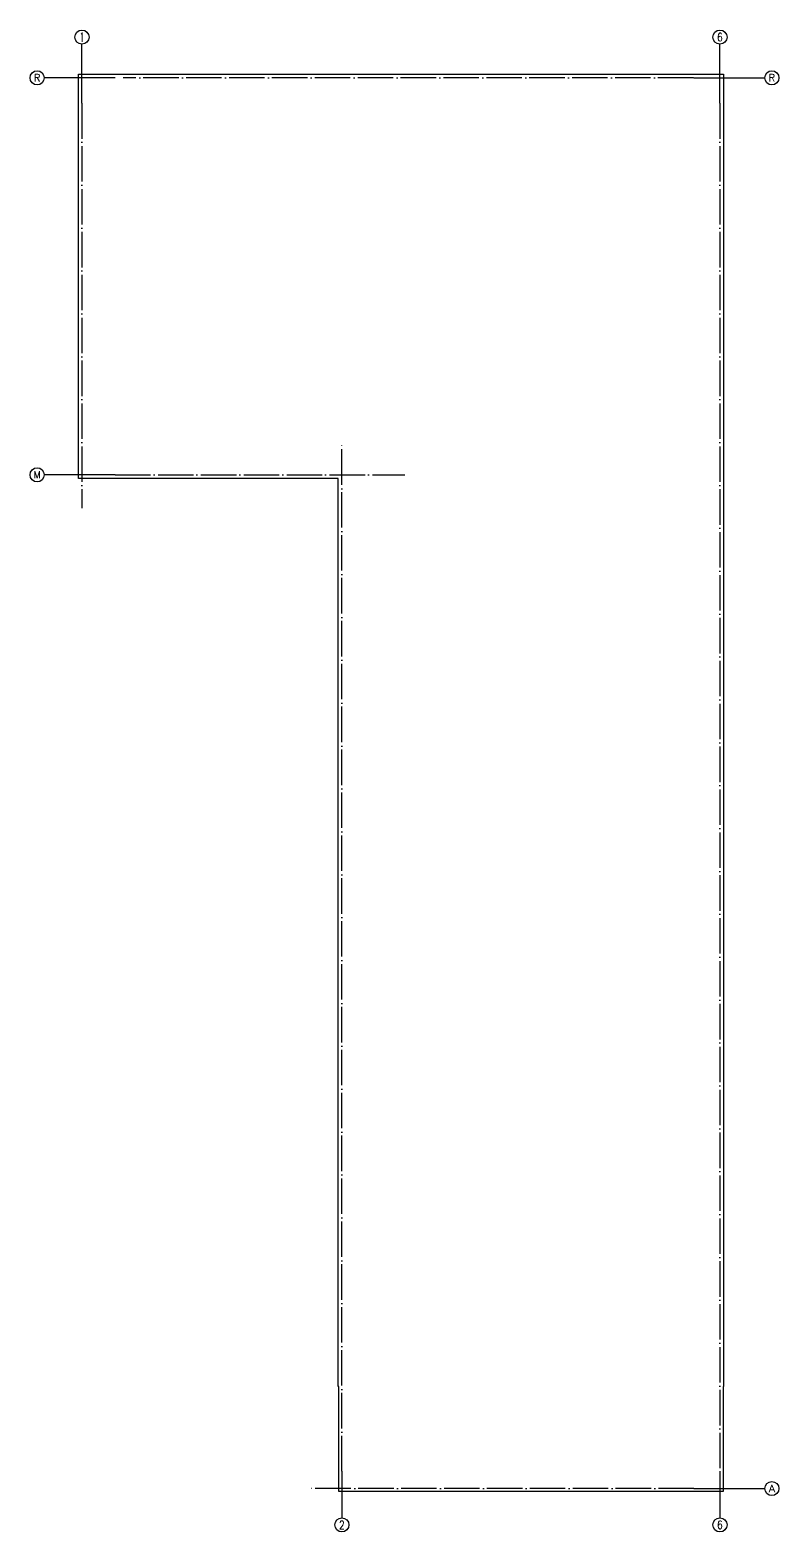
# Model space of a CAD drawing. Extents: x 409931 to 937299, y -508824 to 132289.
# Drawn here: x 873912 to 937299, y -166952 to -39834 of the extents above; entities that cross this region are included whole.
import ezdxf
from ezdxf.enums import TextEntityAlignment as Align

# ---------------------------------------------------------------- set-up
doc = ezdxf.new("R2010")
doc.units = 0
doc.header["$LTSCALE"] = 1500
doc.header["$MEASUREMENT"] = 0
doc.linetypes.add('DOTE', pattern=[2.42, 2, -0.2, 0.02, -0.2])
for name, color, linetype in [('AXIS', 3, 'Continuous'), ('AXIS_TEXT', 7, 'Continuous'), ('DOTE', 1, 'Continuous'), ('PUB_HATCH', 8, 'Continuous')]:
    doc.layers.add(name, color=color, linetype=linetype)
doc.styles.add('_TCH_AXIS', font='COMPLEX', dxfattribs={"bigfont": 'GBCBIG'})

# ---------------------------------------------------------------- blocks, each defined once
blk = doc.blocks.new('浙鑫屋面线')
blk.add_lwpolyline([(-52094, 119700), (2506, 119700), (2506, 8650), (2466, 8650), (2466, -260), (-30054, -260), (-30054, 8650), (-30094, 8650), (-30094, 85500), (-52094, 85500)], close=True)
at = {"layer": 'AXIS'}
for p, q in [((-51794, 117244), (-51794, 122243)), ((2206, 117244), (2206, 122243)), ((-48986, 119400), (-54986, 119400)), ((0, 119400), (6000, 119400)), ((-48986, 85800), (-54986, 85800)), ((-29794, 1466), (-29794, -2474)), ((2206, 1466), (2206, -2474)), ((0, 0), (6000, 0))]:
    blk.add_line(p, q, dxfattribs=at)
for centre in [(-51794, 122843), (2206, 122843), (-55586, 119400), (6600, 119400), (-55586, 85800), (6600, 0), (-29794, -3074), (2206, -3074)]:
    blk.add_circle(centre, 600, dxfattribs=at)
at = {"layer": 'DOTE', "color": 1, "linetype": 'DOTE'}
for p, q in [((-41, 119400), (-48307, 119400)), ((-51794, 117244), (-51794, 82968)), ((2206, 117244), (2206, 1466)), ((-29794, 1466), (-29794, 88415)), ((-48986, 85800), (-24463, 85800)), ((0, 0), (-32547, 0))]:
    blk.add_line(p, q, dxfattribs=at)
at = {"layer": 'AXIS_TEXT', "style": '_TCH_AXIS'}
for s, height, p, p2 in [('1', 772, (-51959, 122457), (-51628, 122457)), ('6', 699, (1973, 122494), (2439, 122494)), ('R', 638, (-55860, 119081), (-55313, 119081)), ('R', 638, (6327, 119081), (6873, 119081)), ('M', 594, (-55883, 85503), (-55289, 85503)), ('A', 638, (6327, -319), (6873, -319)), ('2', 699, (-30027, -3424), (-29561, -3424)), ('6', 699, (1973, -3424), (2439, -3424))]:
    blk.add_text(s, height=height, dxfattribs=at).set_placement(p, p2, align=Align.FIT)

msp = doc.modelspace()

# ---------------------------------------------------------------- block references
at = {"layer": 'PUB_HATCH'}
msp.add_blockref('浙鑫屋面线', (930098.8, -163277.5), dxfattribs=at)

doc.saveas('drawing.dxf')
